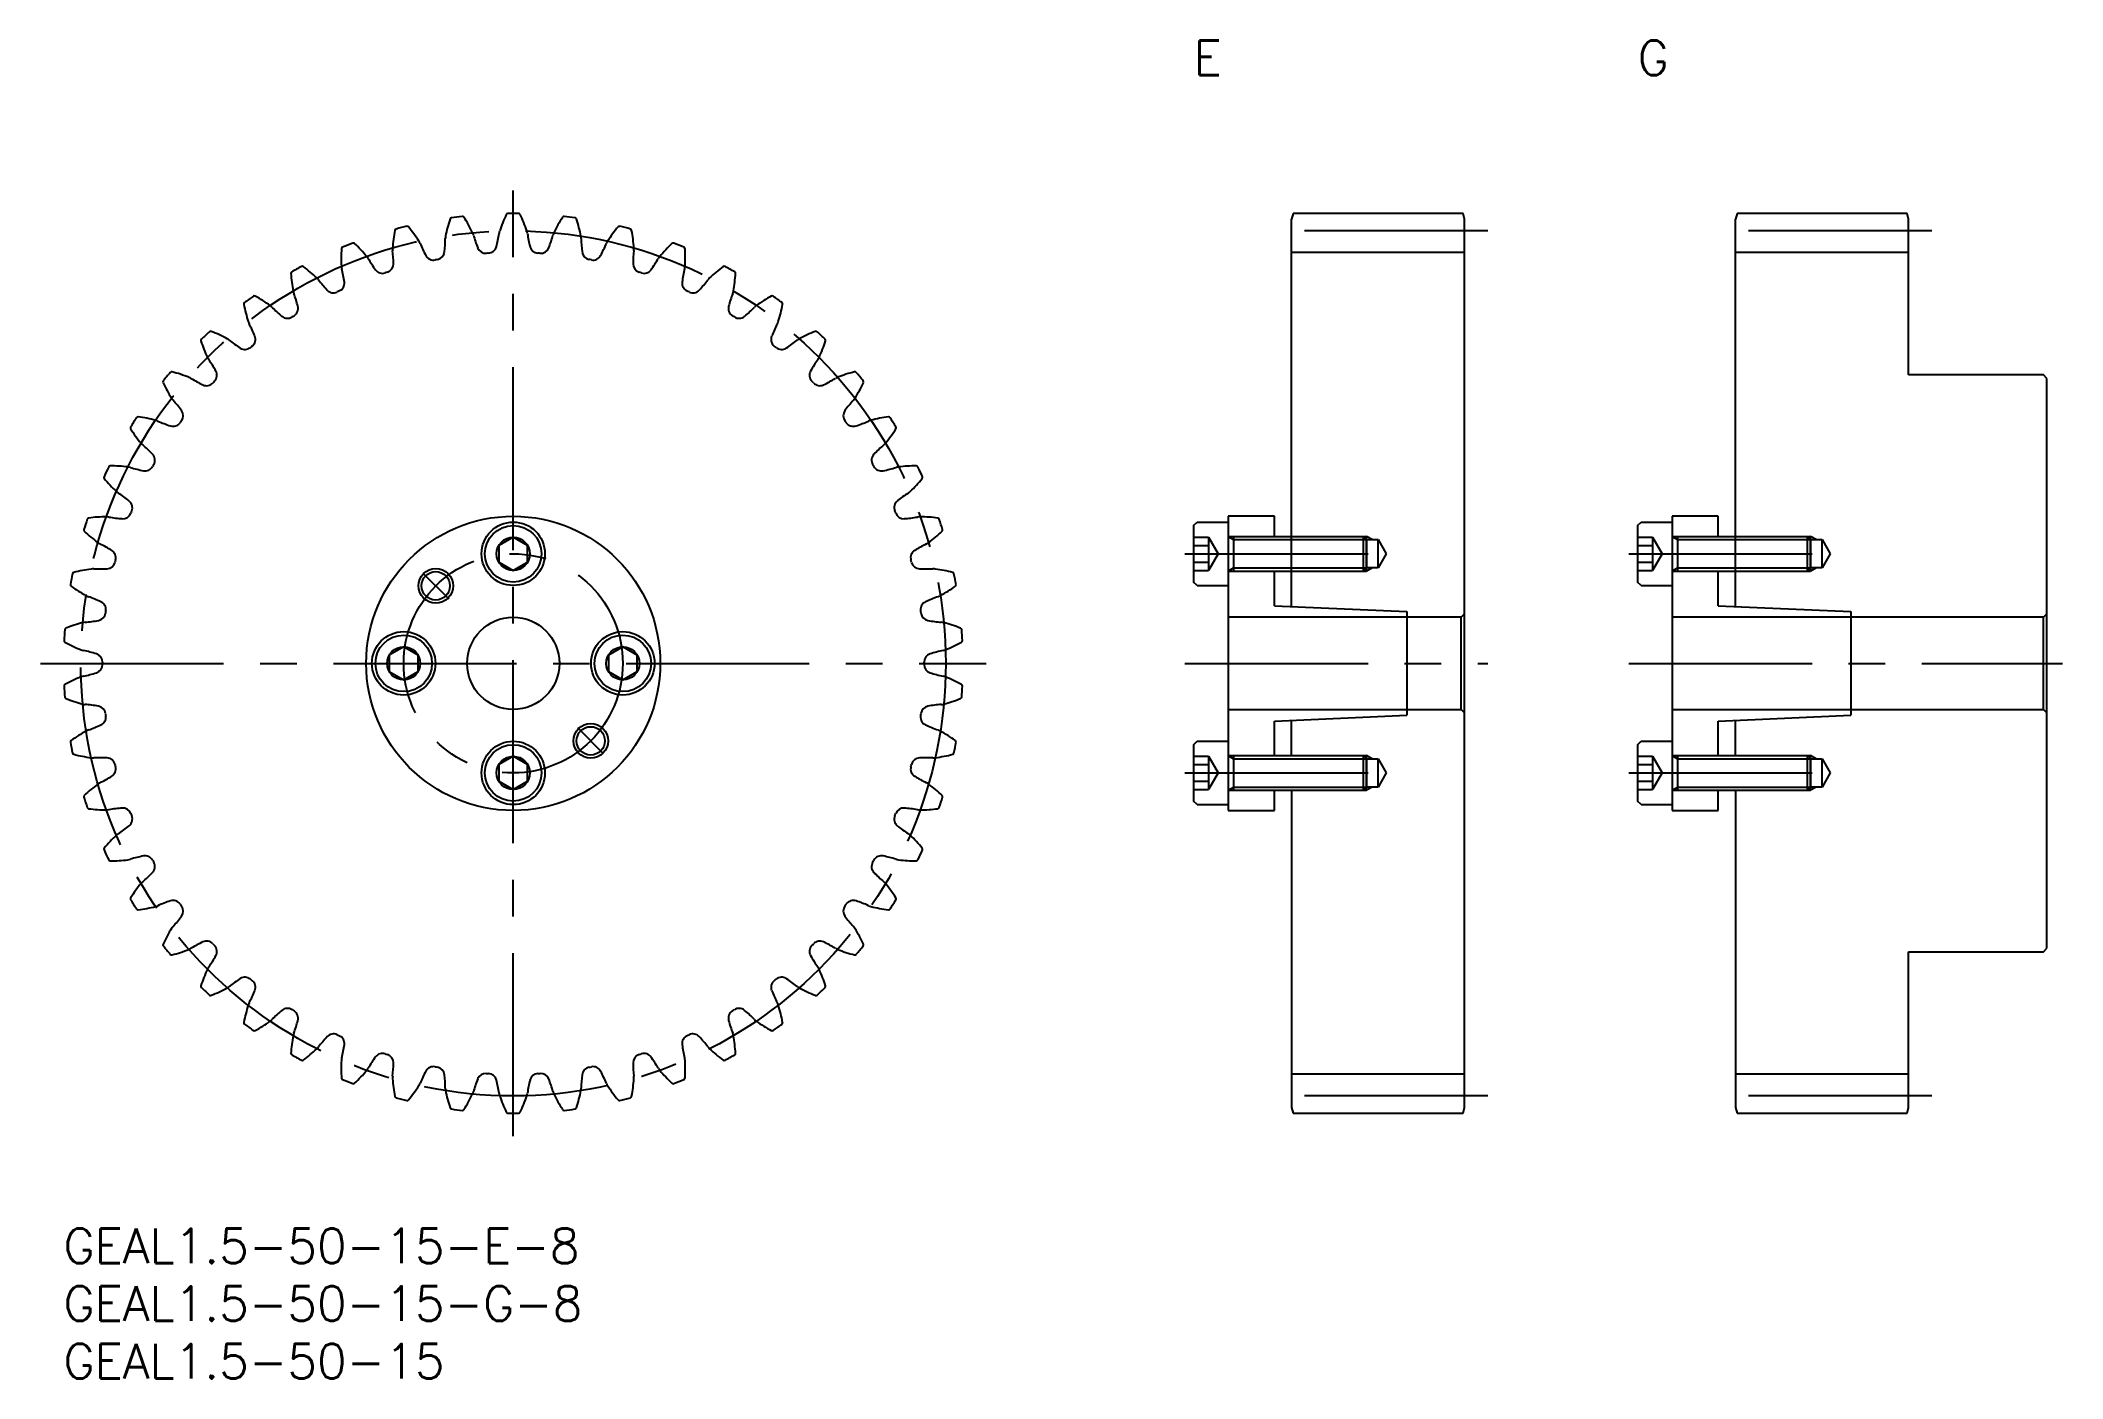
# Model space of a CAD drawing. Extents: x -2 to 173, y -13 to 103.
import ezdxf

# ---------------------------------------------------------------- set-up
doc = ezdxf.new("R2010")
doc.units = 0
doc.header["$LTSCALE"] = 0.5
doc.linetypes.add('CENTER', pattern=[50.8, 31.75, -6.35, 6.35, -6.35])
for name, color, linetype in [('MSM_CENTER', 1, 'CENTER'), ('MSM_CONTINUOUS', 7, 'CONTINUOUS'), ('MSM_NARROW', 5, 'CONTINUOUS'), ('MSM_PART_NUMBER', 7, 'CONTINUOUS')]:
    doc.layers.add(name, color=color, linetype=linetype)
doc.styles.get("Standard").update_dxf_attribs({"font": 'txt.shx', "height": 2, "bigfont": 'bigfont.shx'})

# ---------------------------------------------------------------- blocks, each defined once
blk = doc.blocks.new('*U3')
at = {"layer": 'MSM_PART_NUMBER'}
blk.add_text('GEAL1.5-50-15-G-8', height=3, dxfattribs=at).set_placement((0, -8))
blk = doc.blocks.new('*U4')
at = {"layer": 'MSM_PART_NUMBER'}
blk.add_text('GEAL1.5-50-15-E-8', height=3, dxfattribs=at).set_placement((0, -3))
blk = doc.blocks.new('*U5')
at = {"layer": 'MSM_PART_NUMBER'}
blk.add_text('GEAL1.5-50-15', height=3, dxfattribs=at).set_placement((0, -13))
blk = doc.blocks.new('*U6')
at = {"layer": 'MSM_PART_NUMBER'}
blk.add_text('E', height=3, dxfattribs=at).set_placement((98, 100))
blk = doc.blocks.new('*U7')
at = {"layer": 'MSM_PART_NUMBER'}
blk.add_text('G', height=3, dxfattribs=at).set_placement((136.5, 100))

msp = doc.modelspace()

# ---------------------------------------------------------------- linework, layer by layer
at = {"layer": 'MSM_CENTER'}
for p, q in [((39, 8), (39, 90)), ((123.5, 86.5), (104.5, 86.5)), ((162, 86.5), (143, 86.5)), ((97.25, 58.5), (115.12, 58.5)), ((135.75, 58.5), (153.62, 58.5)), ((31.17, 56.83), (33.4, 54.6)), ((-2, 49), (80, 49)), ((97.25, 49), (123.5, 49)), ((135.75, 49), (173.35, 49)), ((46.83, 41.17), (44.6, 43.4)), ((97.25, 39.5), (115.12, 39.5)), ((135.75, 39.5), (153.62, 39.5)), ((123.5, 11.5), (104.5, 11.5)), ((162, 11.5), (143, 11.5))]:
    msp.add_line(p, q, dxfattribs=at)
for radius in [37.5, 9.5]:
    msp.add_circle((39, 49), radius, dxfattribs=at)
at = {"layer": 'MSM_CONTINUOUS'}
for p, q in [((106.63, 88), (106.5, 87.5)), ((121.37, 88), (106.63, 88)), ((121.5, 87.5), (121.37, 88)), ((145.13, 88), (145, 87.5)), ((159.87, 88), (145.13, 88)), ((160, 87.5), (159.87, 88)), ((106.5, 53.93), (106.5, 87.5)), ((121.5, 10.5), (121.5, 87.5)), ((145, 53.93), (145, 87.5)), ((160, 74), (160, 87.5)), ((121.5, 84.63), (106.5, 84.63)), ((160, 84.63), (145, 84.63)), ((171.7, 74), (160, 74)), ((172, 73.7), (171.7, 74)), ((172, 24.3), (172, 73.7)), ((101, 61.75), (101, 36.25)), ((105, 61.75), (101, 61.75)), ((105, 60), (105, 61.75)), ((139.5, 61.75), (139.5, 36.25)), ((143.5, 61.75), (139.5, 61.75)), ((143.5, 60), (143.5, 61.75)), ((39, 59.94), (37.75, 59.22)), ((40.25, 59.22), (39, 59.94)), ((98, 60.95), (98.3, 61.25)), ((98, 60.95), (98, 56.05)), ((98, 59.94), (99.3, 59.94)), ((98.3, 61.25), (101, 61.25)), ((99.3, 59.94), (99.3, 57.06)), ((99.3, 59.94), (100.13, 58.5)), ((101, 60), (112.73, 60)), ((101.47, 60), (101.47, 57)), ((112.73, 57), (112.73, 60)), ((112.73, 60), (113, 59.73)), ((113, 59.73), (114, 59.73)), ((113, 59.73), (113, 57.27)), ((114, 57.27), (114, 59.73)), ((114, 59.73), (114.71, 58.5)), ((136.5, 60.95), (136.8, 61.25)), ((136.5, 60.95), (136.5, 56.05)), ((136.5, 59.94), (137.8, 59.94)), ((136.8, 61.25), (139.5, 61.25)), ((137.8, 59.94), (137.8, 57.06)), ((137.8, 59.94), (138.63, 58.5)), ((139.5, 60), (151.23, 60)), ((139.97, 60), (139.97, 57)), ((151.23, 57), (151.23, 60)), ((151.23, 60), (151.5, 59.73)), ((151.5, 59.73), (152.5, 59.73)), ((151.5, 59.73), (151.5, 57.27)), ((152.5, 57.27), (152.5, 59.73)), ((152.5, 59.73), (153.21, 58.5)), ((37.75, 59.22), (37.75, 57.78)), ((40.25, 57.78), (40.25, 59.22)), ((98, 59.22), (99.3, 59.22)), ((100.13, 58.5), (99.3, 57.06)), ((114.71, 58.5), (114, 57.27)), ((136.5, 59.22), (137.8, 59.22)), ((138.63, 58.5), (137.8, 57.06)), ((153.21, 58.5), (152.5, 57.27)), ((37.75, 57.78), (39, 57.06)), ((39, 57.06), (40.25, 57.78)), ((98, 57.78), (99.3, 57.78)), ((98, 57.06), (99.3, 57.06)), ((101, 57), (112.73, 57)), ((105, 54), (105, 57)), ((113, 57.27), (112.73, 57)), ((114, 57.27), (113, 57.27)), ((136.5, 57.78), (137.8, 57.78)), ((136.5, 57.06), (137.8, 57.06)), ((139.5, 57), (151.23, 57)), ((143.5, 54), (143.5, 57)), ((151.5, 57.27), (151.23, 57)), ((152.5, 57.27), (151.5, 57.27)), ((98.3, 55.75), (98, 56.05)), ((98.3, 55.75), (101, 55.75)), ((136.8, 55.75), (136.5, 56.05)), ((136.8, 55.75), (139.5, 55.75)), ((121.2, 53), (101, 53)), ((105, 54), (116.5, 53.5)), ((116.5, 53.5), (116.5, 44.5)), ((121.5, 53.3), (121.2, 53)), ((121.2, 45), (121.2, 53)), ((171.7, 53), (139.5, 53)), ((143.5, 54), (155, 53.5)), ((155, 53.5), (155, 44.5)), ((172, 53.3), (171.7, 53)), ((171.7, 45), (171.7, 53)), ((29.5, 50.44), (28.25, 49.72)), ((28.25, 49.72), (28.25, 48.28)), ((30.75, 49.72), (29.5, 50.44)), ((30.75, 48.28), (30.75, 49.72)), ((48.5, 50.44), (47.25, 49.72)), ((47.25, 49.72), (47.25, 48.28)), ((49.75, 49.72), (48.5, 50.44)), ((49.75, 48.28), (49.75, 49.72)), ((28.25, 48.28), (29.5, 47.56)), ((29.5, 47.56), (30.75, 48.28)), ((47.25, 48.28), (48.5, 47.56)), ((48.5, 47.56), (49.75, 48.28)), ((101, 45), (121.2, 45)), ((105, 44), (116.5, 44.5)), ((105, 41), (105, 44)), ((106.5, 41), (106.5, 44.07)), ((121.2, 45), (121.5, 44.7)), ((139.5, 45), (171.7, 45)), ((143.5, 44), (155, 44.5)), ((143.5, 41), (143.5, 44)), ((145, 41), (145, 44.07)), ((171.7, 45), (172, 44.7)), ((98, 41.95), (98.3, 42.25)), ((98.3, 42.25), (101, 42.25)), ((136.5, 41.95), (136.8, 42.25)), ((136.8, 42.25), (139.5, 42.25)), ((39, 40.94), (37.75, 40.22)), ((40.25, 40.22), (39, 40.94)), ((98, 41.95), (98, 37.05)), ((98, 40.94), (99.3, 40.94)), ((99.3, 40.94), (99.3, 38.06)), ((99.3, 40.94), (100.13, 39.5)), ((101, 41), (112.73, 41)), ((101.47, 41), (101.47, 38)), ((112.73, 38), (112.73, 41)), ((112.73, 41), (113, 40.73)), ((113, 40.73), (114, 40.73)), ((113, 40.73), (113, 38.27)), ((114, 38.27), (114, 40.73)), ((114, 40.73), (114.71, 39.5)), ((136.5, 41.95), (136.5, 37.05)), ((136.5, 40.94), (137.8, 40.94)), ((137.8, 40.94), (137.8, 38.06)), ((137.8, 40.94), (138.63, 39.5)), ((139.5, 41), (151.23, 41)), ((139.97, 41), (139.97, 38)), ((151.23, 38), (151.23, 41)), ((151.23, 41), (151.5, 40.73)), ((151.5, 40.73), (152.5, 40.73)), ((151.5, 40.73), (151.5, 38.27)), ((152.5, 38.27), (152.5, 40.73)), ((152.5, 40.73), (153.21, 39.5)), ((37.75, 40.22), (37.75, 38.78)), ((37.75, 38.78), (39, 38.06)), ((39, 38.06), (40.25, 38.78)), ((40.25, 38.78), (40.25, 40.22)), ((98, 40.22), (99.3, 40.22)), ((98, 38.78), (99.3, 38.78)), ((100.13, 39.5), (99.3, 38.06)), ((114.71, 39.5), (114, 38.27)), ((136.5, 40.22), (137.8, 40.22)), ((136.5, 38.78), (137.8, 38.78)), ((138.63, 39.5), (137.8, 38.06)), ((153.21, 39.5), (152.5, 38.27)), ((98, 38.06), (99.3, 38.06)), ((98.3, 36.75), (98, 37.05)), ((101, 38), (112.73, 38)), ((105, 36.25), (105, 38)), ((106.5, 38), (106.5, 10.5)), ((113, 38.27), (112.73, 38)), ((114, 38.27), (113, 38.27)), ((136.5, 38.06), (137.8, 38.06)), ((136.8, 36.75), (136.5, 37.05)), ((139.5, 38), (151.23, 38)), ((143.5, 36.25), (143.5, 38)), ((145, 38), (145, 10.5)), ((151.5, 38.27), (151.23, 38)), ((152.5, 38.27), (151.5, 38.27)), ((98.3, 36.75), (101, 36.75)), ((101, 36.25), (105, 36.25)), ((136.8, 36.75), (139.5, 36.75)), ((139.5, 36.25), (143.5, 36.25)), ((160, 10.5), (160, 24)), ((160, 24), (171.7, 24)), ((171.7, 24), (172, 24.3)), ((121.5, 13.38), (106.5, 13.38)), ((160, 13.38), (145, 13.38)), ((106.5, 10.5), (106.63, 10)), ((106.63, 10), (121.37, 10)), ((121.37, 10), (121.5, 10.5)), ((145, 10.5), (145.13, 10)), ((145.13, 10), (159.87, 10)), ((159.87, 10), (160, 10.5))]:
    msp.add_line(p, q, dxfattribs=at)
for centre, radius in [((39, 49), 12.75), ((39, 58.5), 2.75), ((39, 58.5), 2.45), ((39, 58.5), 1.44), ((32.28, 55.72), 1.23), ((39, 49), 4), ((29.5, 49), 2.75), ((29.5, 49), 2.45), ((48.5, 49), 2.75), ((48.5, 49), 2.45), ((29.5, 49), 1.44), ((48.5, 49), 1.44), ((39, 39.5), 2.75), ((45.72, 42.28), 1.23), ((39, 39.5), 2.45), ((39, 39.5), 1.44)]:
    msp.add_circle(centre, radius, dxfattribs=at)
for centre, radius, start, end in [((39, 49), 39, 96.5032, 97.8968), ((34.6, 87.6), 0.15, 32.4587, 96.5032), ((24.18, 80.97), 12.5, 25.4, 32.4587), ((49.7, 82.58), 12.5, 154.7413, 161.8), ((38.53, 87.85), 0.15, 90.6968, 154.7413), ((39, 49), 39, 89.3032, 90.6968), ((39.47, 87.85), 0.15, 25.2587, 89.3032), ((28.3, 82.58), 12.5, 18.2, 25.2587), ((53.82, 80.97), 12.5, 147.5413, 154.6), ((43.4, 87.6), 0.15, 83.4968, 147.5413), ((39, 49), 39, 82.1032, 83.4968), ((41.01, 84.18), 12.5, 169.1413, 176.2), ((28.88, 86.51), 0.15, 105.0969, 169.1413), ((39, 49), 39, 103.7032, 105.0968), ((29.8, 86.74), 0.15, 39.6587, 103.7032), ((20.29, 78.86), 12.5, 32.6, 39.6587), ((34.35, 85.8), 1.24, 169, 179.1274), ((45.4, 83.65), 12.5, 161.9413, 169), ((33.66, 87.48), 0.15, 97.8969, 161.9413), ((34.35, 85.8), 1.24, 15.2726, 25.4), ((46.27, 89.06), 11.11, 195.2725, 201.2704), ((26.77, 87.83), 11.11, 345.9296, 351.9275), ((39, 86.09), 1.24, 161.8, 171.9274), ((39, 86.09), 1.24, 8.0726, 18.2), ((51.23, 87.83), 11.11, 188.0725, 194.0704), ((31.73, 89.06), 11.11, 338.7296, 344.7275), ((43.65, 85.8), 1.24, 154.6, 164.7274), ((44.34, 87.48), 0.15, 18.0587, 82.1032), ((32.6, 83.65), 12.5, 11, 18.0587), ((43.65, 85.8), 1.24, 0.8726, 11), ((57.71, 78.86), 12.5, 140.3413, 147.4), ((48.2, 86.74), 0.15, 76.2968, 140.3413), ((39, 49), 39, 74.9032, 76.2968), ((49.12, 86.51), 0.15, 10.8587, 74.9032), ((36.99, 84.18), 12.5, 3.8, 10.8587), ((36.58, 84.16), 12.5, 176.3413, 183.4), ((24.26, 84.95), 0.15, 112.2969, 176.3413), ((39, 49), 39, 110.9032, 112.2968), ((25.14, 85.29), 0.15, 46.8587, 110.9032), ((16.69, 76.28), 12.5, 39.8, 46.8587), ((25.34, 83.49), 1.24, 29.6726, 39.8), ((29.78, 84.93), 1.24, 176.2, 186.3274), ((17.5, 83.57), 11.11, 0.3296, 6.3275), ((29.78, 84.93), 1.24, 22.4726, 32.6), ((41.19, 89.65), 11.11, 202.4725, 208.4704), ((32.08, 84.71), 0.75, 208.4704, 280.9666), ((32.29, 84.75), 0.75, 280.6334, 353.1296), ((22, 85.99), 11.11, 353.1296, 359.1275), ((36.61, 85.3), 0.75, 201.2704, 273.7666), ((39, 49), 35.62, 93.4334, 93.7666), ((36.82, 85.31), 0.75, 273.4334, 345.9296), ((41.18, 85.31), 0.75, 194.0704, 266.5666), ((39, 49), 35.62, 86.2334, 86.5666), ((41.39, 85.3), 0.75, 266.2334, 338.7296), ((56, 85.99), 11.11, 180.8725, 186.8704), ((45.71, 84.75), 0.75, 186.8704, 259.3666), ((45.92, 84.71), 0.75, 259.0334, 331.5296), ((36.81, 89.65), 11.11, 331.5296, 337.5275), ((48.22, 84.93), 1.24, 147.4, 157.5274), ((60.5, 83.57), 11.11, 173.6725, 179.6704), ((48.22, 84.93), 1.24, 353.6726, 3.8), ((52.66, 83.49), 1.24, 140.2, 150.3274), ((61.31, 76.28), 12.5, 133.1413, 140.2), ((52.86, 85.29), 0.15, 69.0968, 133.1413), ((39, 49), 39, 67.7032, 69.0968), ((53.74, 84.95), 0.15, 3.6587, 67.7029), ((41.42, 84.16), 12.5, 356.6, 3.6587), ((19.87, 82.81), 0.15, 119.4968, 183.5412), ((32.2, 83.58), 12.5, 183.5413, 190.6), ((39, 49), 39, 118.1032, 119.4968), ((20.7, 83.27), 0.15, 54.0587, 118.1032), ((13.45, 73.27), 12.5, 47, 54.0587), ((25.34, 83.49), 1.24, 183.4, 193.5274), ((13.34, 80.6), 11.11, 7.5296, 13.5275), ((36.08, 89.6), 11.11, 209.6725, 215.6704), ((27.66, 83.56), 0.75, 215.6704, 288.1666), ((39, 49), 35.63, 107.8334, 108.1666), ((27.86, 83.63), 0.75, 287.8334, 0.3296), ((39, 49), 35.62, 100.6334, 100.9666), ((39, 49), 35.63, 79.0334, 79.3666), ((50.14, 83.63), 0.75, 179.6704, 252.1666), ((39, 49), 35.63, 71.8334, 72.1666), ((50.34, 83.56), 0.75, 251.8334, 324.3296), ((41.92, 89.6), 11.11, 324.3296, 330.3275), ((64.66, 80.6), 11.11, 166.4725, 172.4704), ((52.66, 83.49), 1.24, 346.4726, 356.6), ((64.55, 73.27), 12.5, 125.9413, 133), ((57.3, 83.27), 0.15, 61.8968, 125.9413), ((39, 49), 39, 60.5032, 61.8968), ((45.8, 83.58), 12.5, 349.4, 356.4587), ((58.13, 82.81), 0.15, 356.4587, 60.5029), ((39, 49), 39, 125.3032, 126.6968), ((16.55, 80.71), 0.15, 61.2587, 125.3032), ((10.61, 69.88), 12.5, 54.2, 61.2587), ((21.13, 81.51), 1.24, 190.6, 200.7274), ((9.58, 77.13), 11.11, 14.7296, 20.7275), ((21.13, 81.51), 1.24, 36.8726, 47), ((31.01, 88.92), 11.11, 216.8725, 222.8704), ((23.42, 81.87), 0.75, 222.8704, 295.3666), ((39, 49), 35.63, 115.0334, 115.3666), ((23.61, 81.96), 0.75, 295.0334, 7.5296), ((54.39, 81.96), 0.75, 172.4704, 244.9666), ((39, 49), 35.63, 64.6334, 64.9666), ((54.58, 81.87), 0.75, 244.6334, 317.1296), ((46.99, 88.92), 11.11, 317.1296, 323.1275), ((56.87, 81.51), 1.24, 133, 143.1274), ((68.42, 77.13), 11.11, 159.2725, 165.2704), ((56.87, 81.51), 1.24, 339.2726, 349.4), ((67.39, 69.88), 12.5, 118.7413, 125.8), ((61.45, 80.71), 0.15, 54.6968, 118.7412), ((39, 49), 39, 53.3032, 54.6968), ((15.78, 80.15), 0.15, 126.6968, 190.7412), ((27.92, 82.45), 12.5, 190.7413, 197.8), ((17.2, 79.01), 1.24, 44.0726, 54.2), ((26.07, 87.6), 11.11, 224.0725, 230.0704), ((19.42, 79.66), 0.75, 230.0704, 302.5666), ((39, 49), 35.63, 122.2334, 122.5666), ((19.6, 79.77), 0.75, 302.2334, 14.7296), ((58.4, 79.77), 0.75, 165.2704, 237.7666), ((39, 49), 35.63, 57.4334, 57.7666), ((58.58, 79.66), 0.75, 237.4334, 309.9296), ((51.93, 87.6), 11.11, 309.9296, 315.9275), ((60.8, 79.01), 1.24, 125.8, 135.9274), ((50.08, 82.45), 12.5, 342.2, 349.2587), ((62.22, 80.15), 0.15, 349.2587, 53.3029), ((39, 49), 39, 132.5032, 133.8968), ((12.75, 77.64), 0.15, 68.4587, 132.5032), ((8.22, 66.15), 12.5, 61.4, 68.4587), ((17.2, 79.01), 1.24, 197.8, 207.9274), ((6.28, 73.23), 11.11, 21.9296, 27.9275), ((15.9, 77.09), 0.75, 309.4334, 21.9296), ((62.1, 77.09), 0.75, 158.0704, 230.5666), ((71.72, 73.23), 11.11, 152.0725, 158.0704), ((60.8, 79.01), 1.24, 332.0726, 342.2), ((69.78, 66.15), 12.5, 111.5413, 118.6), ((65.25, 77.64), 0.15, 47.4968, 111.5413), ((39, 49), 39, 46.1032, 47.4968), ((12.06, 76.99), 0.15, 133.8968, 197.9413), ((23.81, 80.8), 12.5, 197.9413, 205), ((13.61, 76.04), 1.24, 205, 215.1274), ((13.61, 76.04), 1.24, 51.2726, 61.4), ((21.33, 85.68), 11.11, 231.2725, 237.2704), ((15.73, 76.96), 0.75, 237.2704, 309.7666), ((39, 49), 35.63, 129.4334, 129.7666), ((39, 49), 35.62, 50.2334, 50.5666), ((62.27, 76.96), 0.75, 230.2334, 302.7296), ((56.67, 85.68), 11.11, 302.7296, 308.7275), ((64.39, 76.04), 1.24, 118.6, 128.7274), ((64.39, 76.04), 1.24, 324.8726, 335), ((54.19, 80.8), 12.5, 335, 342.0587), ((65.94, 76.99), 0.15, 342.0587, 46.1029), ((39, 49), 39, 139.7032, 141.0968), ((9.37, 74.13), 0.15, 75.6587, 139.7032), ((6.31, 62.16), 12.5, 68.6, 75.6587), ((10.42, 72.64), 1.24, 58.4726, 68.6), ((16.88, 83.17), 11.11, 238.4725, 244.4704), ((3.51, 68.93), 11.11, 29.1296, 35.1275), ((12.56, 73.98), 0.75, 316.6334, 29.1296), ((65.44, 73.98), 0.75, 150.8704, 223.3666), ((74.49, 68.93), 11.11, 144.8725, 150.8704), ((61.12, 83.17), 11.11, 295.5296, 301.5275), ((67.58, 72.64), 1.24, 111.4, 121.5274), ((71.69, 62.16), 12.5, 104.3413, 111.4), ((68.63, 74.13), 0.15, 40.2968, 104.3413), ((39, 49), 39, 38.9032, 40.2968), ((8.77, 73.4), 0.15, 141.0968, 205.1413), ((19.95, 78.64), 12.5, 205.1413, 212.2), ((10.42, 72.64), 1.24, 212.2, 222.3274), ((12.41, 73.82), 0.75, 244.4704, 316.9666), ((39, 49), 35.63, 136.6334, 136.9666), ((39, 49), 35.63, 43.0334, 43.3666), ((65.59, 73.82), 0.75, 223.0334, 295.5296), ((67.58, 72.64), 1.24, 317.6726, 327.8), ((58.05, 78.64), 12.5, 327.8, 334.8587), ((69.23, 73.4), 0.15, 334.8587, 38.9029), ((39, 49), 39, 146.9032, 148.2968), ((6.45, 70.21), 0.15, 82.8587, 146.9032), ((4.92, 57.96), 12.5, 75.8, 82.8587), ((1.29, 64.33), 11.11, 36.3296, 42.3275), ((9.63, 70.47), 0.75, 323.8334, 36.3296), ((68.37, 70.47), 0.75, 143.6704, 216.1666), ((76.71, 64.33), 11.11, 137.6725, 143.6704), ((73.08, 57.96), 12.5, 97.1413, 104.2), ((71.55, 70.21), 0.15, 33.0968, 97.1413), ((39, 49), 39, 31.7032, 33.0968), ((5.95, 69.42), 0.15, 148.2968, 212.3413), ((16.38, 76.02), 12.5, 212.3413, 219.4), ((7.68, 68.88), 1.24, 65.6726, 75.8), ((12.77, 80.13), 11.11, 245.6725, 251.6704), ((9.51, 70.3), 0.75, 251.6704, 324.1666), ((39, 49), 35.63, 143.8334, 144.1666), ((39, 49), 35.63, 35.8334, 36.1666), ((68.49, 70.3), 0.75, 215.8334, 288.3296), ((65.23, 80.13), 11.11, 288.3296, 294.3275), ((70.32, 68.88), 1.24, 104.2, 114.3274), ((61.62, 76.02), 12.5, 320.6, 327.6587), ((72.05, 69.42), 0.15, 327.6587, 31.7032), ((7.68, 68.88), 1.24, 219.4, 229.5274), ((-0.34, 59.48), 11.11, 43.5296, 49.5275), ((7.18, 66.62), 0.75, 331.0334, 43.5296), ((70.82, 66.62), 0.75, 136.4704, 208.9666), ((78.34, 59.48), 11.11, 130.4725, 136.4704), ((70.32, 68.88), 1.24, 310.4726, 320.6), ((3.65, 65.11), 0.15, 155.4968, 219.5412), ((39, 49), 39, 154.1032, 155.4968), ((13.17, 72.98), 12.5, 219.5413, 226.6), ((4.05, 65.97), 0.15, 90.0587, 154.1032), ((4.06, 53.62), 12.5, 83, 90.0587), ((5.44, 64.79), 1.24, 72.8726, 83), ((9.07, 76.6), 11.11, 252.8725, 258.8704), ((7.07, 66.43), 0.75, 258.8704, 331.3666), ((39, 49), 35.62, 151.0334, 151.3666), ((39, 49), 35.62, 28.6334, 28.9666), ((70.93, 66.43), 0.75, 208.6334, 281.1296), ((68.93, 76.6), 11.11, 281.1296, 287.1275), ((72.56, 64.79), 1.24, 97, 107.1274), ((73.94, 53.62), 12.5, 89.9413, 97), ((64.83, 72.98), 12.5, 313.4, 320.4587), ((73.95, 65.97), 0.15, 25.8968, 89.9413), ((39, 49), 39, 24.5032, 25.8968), ((74.35, 65.11), 0.15, 320.4587, 24.5032), ((5.44, 64.79), 1.24, 226.6, 236.7274), ((-1.34, 54.47), 11.11, 50.7296, 56.7275), ((79.34, 54.47), 11.11, 123.2725, 129.2704), ((72.56, 64.79), 1.24, 303.2726, 313.4), ((39, 49), 39, 161.3032, 162.6968), ((2.2, 61.45), 0.15, 97.2587, 161.3032), ((3.76, 49.2), 12.5, 90.2, 97.2587), ((3.72, 60.46), 1.24, 80.0726, 90.2), ((5.85, 72.63), 11.11, 260.0725, 266.0704), ((5.14, 62.29), 0.75, 266.0704, 338.5666), ((5.22, 62.49), 0.75, 338.2334, 50.7296), ((39, 49), 35.63, 158.2334, 158.5666), ((72.78, 62.49), 0.75, 129.2704, 201.7666), ((39, 49), 35.63, 21.4334, 21.7666), ((72.86, 62.29), 0.75, 201.4334, 273.9296), ((72.15, 72.63), 11.11, 273.9296, 279.9275), ((74.28, 60.46), 1.24, 89.8, 99.9274), ((74.24, 49.2), 12.5, 82.7413, 89.8), ((75.8, 61.45), 0.15, 18.6968, 82.7413), ((39, 49), 39, 17.3032, 18.6968), ((1.91, 60.56), 0.15, 162.6968, 226.7412), ((10.37, 69.55), 12.5, 226.7413, 233.8), ((67.63, 69.55), 12.5, 306.2, 313.2587), ((76.09, 60.56), 0.15, 313.2587, 17.3032), ((3.72, 60.46), 1.24, 233.8, 243.9274), ((-1.71, 49.37), 11.11, 57.9296, 63.9275), ((3.79, 58.15), 0.75, 345.4334, 57.9296), ((39, 49), 35.63, 165.4334, 165.7666), ((74.21, 58.15), 0.75, 122.0704, 194.5666), ((39, 49), 35.63, 14.2334, 14.5666), ((79.71, 49.37), 11.11, 116.0725, 122.0704), ((74.28, 60.46), 1.24, 296.0726, 306.2), ((39, 49), 39, 168.5032, 169.8968), ((0.93, 56.74), 0.15, 104.4587, 168.5032), ((4.01, 44.78), 12.5, 97.4, 104.4587), ((2.56, 55.95), 1.24, 87.2726, 97.4), ((3.15, 68.29), 11.11, 267.2725, 273.2704), ((3.74, 57.94), 0.75, 273.2704, 345.7666), ((74.26, 57.94), 0.75, 194.2334, 266.7296), ((74.85, 68.29), 11.11, 266.7296, 272.7275), ((75.44, 55.95), 1.24, 82.6, 92.7274), ((73.99, 44.78), 12.5, 75.5413, 82.6), ((77.07, 56.74), 0.15, 11.4968, 75.5413), ((39, 49), 39, 10.1032, 11.4968), ((0.75, 55.82), 0.15, 169.8968, 233.9413), ((8.02, 65.8), 12.5, 233.9413, 241), ((2.56, 55.95), 1.24, 241, 251.1274), ((-1.43, 44.26), 11.11, 65.1296, 71.1275), ((79.43, 44.26), 11.11, 108.8725, 114.8704), ((75.44, 55.95), 1.24, 288.8726, 299), ((69.98, 65.8), 12.5, 299, 306.0587), ((77.25, 55.82), 0.15, 306.0587, 10.1032), ((1.02, 63.64), 11.11, 274.4725, 280.4704), ((2.9, 53.45), 0.75, 280.4704, 352.9666), ((2.93, 53.66), 0.75, 352.6334, 65.1296), ((39, 49), 35.63, 172.6334, 172.9666), ((75.07, 53.66), 0.75, 114.8704, 187.3666), ((39, 49), 35.63, 7.0334, 7.3666), ((75.1, 53.45), 0.75, 187.0334, 259.5296), ((76.98, 63.64), 11.11, 259.5296, 265.5275), ((39, 49), 39, 175.7032, 177.0968), ((0.2, 50.97), 0.15, 177.0968, 241.1413), ((0.26, 51.91), 0.15, 111.6587, 175.7032), ((4.82, 40.43), 12.5, 104.6, 111.6587), ((1.98, 51.33), 1.24, 94.4726, 104.6), ((76.02, 51.33), 1.24, 75.4, 85.5274), ((73.18, 40.43), 12.5, 68.3413, 75.4), ((77.74, 51.91), 0.15, 4.2968, 68.3413), ((77.8, 50.97), 0.15, 298.8587, 2.9032), ((39, 49), 39, 2.9032, 4.2968), ((6.16, 61.78), 12.5, 241.1413, 248.2), ((1.98, 51.33), 1.24, 248.2, 258.3274), ((-0.52, 39.23), 11.11, 72.3296, 78.3275), ((2.63, 49.11), 0.75, 359.8334, 72.3296), ((39, 49), 35.62, 179.8334, 180.1666), ((75.37, 49.11), 0.75, 107.6704, 180.1666), ((39, 49), 35.62, 359.8334, 0.1666), ((78.52, 39.23), 11.11, 101.6725, 107.6704), ((76.02, 51.33), 1.24, 281.6726, 291.8), ((71.84, 61.78), 12.5, 291.8, 298.8587), ((6.16, 36.22), 12.5, 111.8, 118.8587), ((1.98, 46.67), 1.24, 101.6726, 111.8), ((-0.52, 58.77), 11.11, 281.6725, 287.6704), ((2.63, 48.89), 0.75, 287.6704, 0.1666), ((75.37, 48.89), 0.75, 179.8334, 252.3296), ((78.52, 58.77), 11.11, 252.3296, 258.3275), ((76.02, 46.67), 1.24, 68.2, 78.3274), ((71.84, 36.22), 12.5, 61.1413, 68.2), ((0.2, 47.03), 0.15, 118.8587, 182.9032), ((39, 49), 39, 182.9032, 184.2968), ((0.26, 46.09), 0.15, 184.2968, 248.3413), ((4.82, 57.57), 12.5, 248.3413, 255.4), ((73.18, 57.57), 12.5, 284.6, 291.6587), ((77.74, 46.09), 0.15, 291.6587, 355.7032), ((77.8, 47.03), 0.15, 357.0968, 61.1413), ((39, 49), 39, 355.7032, 357.0968), ((1.98, 46.67), 1.24, 255.4, 265.5274), ((1.02, 34.36), 11.11, 79.5296, 85.5275), ((2.9, 44.55), 0.75, 7.0334, 79.5296), ((2.93, 44.34), 0.75, 294.8704, 7.3666), ((39, 49), 35.63, 187.0334, 187.3666), ((75.07, 44.34), 0.75, 172.6334, 245.1296), ((39, 49), 35.63, 352.6334, 352.9666), ((75.1, 44.55), 0.75, 100.4704, 172.9666), ((76.98, 34.36), 11.11, 94.4725, 100.4704), ((76.02, 46.67), 1.24, 274.4726, 284.6), ((0.75, 42.18), 0.15, 126.0587, 190.1032), ((39, 49), 39, 190.1032, 191.4968), ((8.02, 32.2), 12.5, 119, 126.0587), ((2.56, 42.05), 1.24, 108.8726, 119), ((-1.43, 53.74), 11.11, 288.8725, 294.8704), ((79.43, 53.74), 11.11, 245.1296, 251.1275), ((75.44, 42.05), 1.24, 61, 71.1274), ((69.98, 32.2), 12.5, 53.9413, 61), ((39, 49), 39, 348.5032, 349.8968), ((77.25, 42.18), 0.15, 349.8968, 53.9413), ((0.93, 41.26), 0.15, 191.4968, 255.5413), ((4.01, 53.22), 12.5, 255.5413, 262.6), ((2.56, 42.05), 1.24, 262.6, 272.7274), ((3.15, 29.71), 11.11, 86.7296, 92.7275), ((3.74, 40.06), 0.75, 14.2334, 86.7296), ((74.26, 40.06), 0.75, 93.2704, 165.7666), ((74.85, 29.71), 11.11, 87.2725, 93.2704), ((75.44, 42.05), 1.24, 267.2726, 277.4), ((73.99, 53.22), 12.5, 277.4, 284.4587), ((77.07, 41.26), 0.15, 284.4587, 348.5032), ((3.72, 37.54), 1.24, 116.0726, 126.2), ((-1.71, 48.63), 11.11, 296.0725, 302.0704), ((3.79, 39.85), 0.75, 302.0704, 14.5666), ((39, 49), 35.63, 194.2334, 194.5666), ((74.21, 39.85), 0.75, 165.4334, 237.9296), ((39, 49), 35.63, 345.4334, 345.7666), ((79.71, 48.63), 11.11, 237.9296, 243.9275), ((74.28, 37.54), 1.24, 53.8, 63.9274), ((1.91, 37.44), 0.15, 133.2587, 197.3032), ((39, 49), 39, 197.3032, 198.6968), ((10.37, 28.45), 12.5, 126.2, 133.2587), ((67.63, 28.45), 12.5, 46.7413, 53.8), ((39, 49), 39, 341.3032, 342.6968), ((76.09, 37.44), 0.15, 342.6968, 46.7413), ((2.2, 36.55), 0.15, 198.6968, 262.7413), ((3.76, 48.8), 12.5, 262.7413, 269.8), ((3.72, 37.54), 1.24, 269.8, 279.9274), ((5.85, 25.37), 11.11, 93.9296, 99.9275), ((5.14, 35.71), 0.75, 21.4334, 93.9296), ((5.22, 35.51), 0.75, 309.2704, 21.7666), ((39, 49), 35.62, 201.4334, 201.7666), ((72.78, 35.51), 0.75, 158.2334, 230.7296), ((39, 49), 35.62, 338.2334, 338.5666), ((72.86, 35.71), 0.75, 86.0704, 158.5666), ((72.15, 25.37), 11.11, 80.0725, 86.0704), ((74.28, 37.54), 1.24, 260.0726, 270.2), ((74.24, 48.8), 12.5, 270.2, 277.2587), ((75.8, 36.55), 0.15, 277.2587, 341.3032), ((13.17, 25.02), 12.5, 133.4, 140.4587), ((5.44, 33.21), 1.24, 123.2726, 133.4), ((-1.34, 43.53), 11.11, 303.2725, 309.2704), ((79.34, 43.53), 11.11, 230.7296, 236.7275), ((72.56, 33.21), 1.24, 46.6, 56.7274), ((64.83, 25.02), 12.5, 39.5413, 46.6), ((3.65, 32.89), 0.15, 140.4587, 204.5032), ((39, 49), 39, 204.5032, 205.8968), ((4.05, 32.03), 0.15, 205.8968, 269.9413), ((4.06, 44.38), 12.5, 269.9413, 277), ((5.44, 33.21), 1.24, 277, 287.1274), ((9.07, 21.4), 11.11, 101.1296, 107.1275), ((7.07, 31.57), 0.75, 28.6334, 101.1296), ((7.18, 31.38), 0.75, 316.4704, 28.9666), ((39, 49), 35.62, 208.6334, 208.9666), ((70.82, 31.38), 0.75, 151.0334, 223.5296), ((39, 49), 35.62, 331.0334, 331.3666), ((70.93, 31.57), 0.75, 78.8704, 151.3666), ((68.93, 21.4), 11.11, 72.8725, 78.8704), ((72.56, 33.21), 1.24, 252.8726, 263), ((73.94, 44.38), 12.5, 263, 270.0587), ((73.95, 32.03), 0.15, 270.0587, 334.1032), ((39, 49), 39, 334.1032, 335.4968), ((74.35, 32.89), 0.15, 335.4968, 39.5413), ((16.38, 21.98), 12.5, 140.6, 147.6587), ((7.68, 29.12), 1.24, 130.4726, 140.6), ((-0.34, 38.52), 11.11, 310.4725, 316.4704), ((78.34, 38.52), 11.11, 223.5296, 229.5275), ((70.32, 29.12), 1.24, 39.4, 49.5274), ((61.62, 21.98), 12.5, 32.3413, 39.4), ((5.95, 28.58), 0.15, 147.6587, 211.7032), ((39, 49), 39, 211.7032, 213.0968), ((12.77, 17.87), 11.11, 108.3296, 114.3275), ((9.51, 27.7), 0.75, 35.8334, 108.3296), ((39, 49), 35.62, 215.8334, 216.1666), ((39, 49), 35.63, 323.8334, 324.1666), ((68.49, 27.7), 0.75, 71.6704, 144.1666), ((65.23, 17.87), 11.11, 65.6725, 71.6704), ((39, 49), 39, 326.9032, 328.2968), ((72.05, 28.58), 0.15, 328.2969, 32.3413), ((6.45, 27.79), 0.15, 213.0968, 277.1413), ((4.92, 40.04), 12.5, 277.1413, 284.2), ((7.68, 29.12), 1.24, 284.2, 294.3274), ((1.29, 33.67), 11.11, 317.6725, 323.6704), ((9.63, 27.53), 0.75, 323.6704, 36.1666), ((68.37, 27.53), 0.75, 143.8334, 216.3296), ((76.71, 33.67), 11.11, 216.3296, 222.3275), ((70.32, 29.12), 1.24, 245.6726, 255.8), ((73.08, 40.04), 12.5, 255.8, 262.8587), ((71.55, 27.79), 0.15, 262.8587, 326.9032), ((8.77, 24.6), 0.15, 154.8587, 218.9032), ((19.95, 19.36), 12.5, 147.8, 154.8587), ((10.42, 25.36), 1.24, 137.6726, 147.8), ((16.88, 14.83), 11.11, 115.5296, 121.5275), ((12.41, 24.18), 0.75, 43.0334, 115.5296), ((39, 49), 35.63, 223.0334, 223.3666), ((39, 49), 35.63, 316.6334, 316.9666), ((65.59, 24.18), 0.75, 64.4704, 136.9666), ((61.12, 14.83), 11.11, 58.4725, 64.4704), ((67.58, 25.36), 1.24, 32.2, 42.3274), ((58.05, 19.36), 12.5, 25.1413, 32.2), ((69.23, 24.6), 0.15, 321.0969, 25.1413), ((39, 49), 39, 218.9032, 220.2968), ((9.37, 23.87), 0.15, 220.2968, 284.3413), ((6.31, 35.84), 12.5, 284.3413, 291.4), ((10.42, 25.36), 1.24, 291.4, 301.5274), ((3.51, 29.07), 11.11, 324.8725, 330.8704), ((12.56, 24.02), 0.75, 330.8704, 43.3666), ((65.44, 24.02), 0.75, 136.6334, 209.1296), ((74.49, 29.07), 11.11, 209.1296, 215.1275), ((67.58, 25.36), 1.24, 238.4726, 248.6), ((71.69, 35.84), 12.5, 248.6, 255.6587), ((68.63, 23.87), 0.15, 255.6587, 319.7032), ((39, 49), 39, 319.7032, 321.0968), ((12.06, 21.01), 0.15, 162.0587, 226.1029), ((23.81, 17.2), 12.5, 155, 162.0587), ((13.61, 21.96), 1.24, 144.8726, 155), ((21.33, 12.32), 11.11, 122.7296, 128.7275), ((15.73, 21.04), 0.75, 50.2334, 122.7296), ((39, 49), 35.63, 230.2334, 230.5666), ((15.9, 20.91), 0.75, 338.0704, 50.5666), ((62.1, 20.91), 0.75, 129.4334, 201.9296), ((39, 49), 35.62, 309.4334, 309.7666), ((62.27, 21.04), 0.75, 57.2704, 129.7666), ((56.67, 12.32), 11.11, 51.2725, 57.2704), ((64.39, 21.96), 1.24, 25, 35.1274), ((54.19, 17.2), 12.5, 17.9413, 25), ((65.94, 21.01), 0.15, 313.8969, 17.9413), ((39, 49), 39, 226.1032, 227.4968), ((12.75, 20.36), 0.15, 227.4968, 291.5413), ((8.22, 31.85), 12.5, 291.5413, 298.6), ((13.61, 21.96), 1.24, 298.6, 308.7274), ((27.92, 15.55), 12.5, 162.2, 169.2587), ((17.2, 18.99), 1.24, 152.0726, 162.2), ((6.28, 24.77), 11.11, 332.0725, 338.0704), ((71.72, 24.77), 11.11, 201.9296, 207.9275), ((60.8, 18.99), 1.24, 17.8, 27.9274), ((50.08, 15.55), 12.5, 10.7413, 17.8), ((64.39, 21.96), 1.24, 231.2726, 241.4), ((69.78, 31.85), 12.5, 241.4, 248.4587), ((65.25, 20.36), 0.15, 248.4587, 312.5032), ((39, 49), 39, 312.5032, 313.8968), ((15.78, 17.85), 0.15, 169.2587, 233.3029), ((39, 49), 39, 233.3032, 234.6968), ((10.61, 28.12), 12.5, 298.7413, 305.8), ((17.2, 18.99), 1.24, 305.8, 315.9274), ((26.07, 10.4), 11.11, 129.9296, 135.9275), ((19.42, 18.34), 0.75, 57.4334, 129.9296), ((39, 49), 35.62, 237.4334, 237.7666), ((9.58, 20.87), 11.11, 339.2725, 345.2704), ((19.6, 18.23), 0.75, 345.2704, 57.7666), ((58.4, 18.23), 0.75, 122.2334, 194.7296), ((68.42, 20.87), 11.11, 194.7296, 200.7275), ((39, 49), 35.62, 302.2334, 302.5666), ((58.58, 18.34), 0.75, 50.0704, 122.5666), ((51.93, 10.4), 11.11, 44.0725, 50.0704), ((60.8, 18.99), 1.24, 224.0726, 234.2), ((67.39, 28.12), 12.5, 234.2, 241.2587), ((39, 49), 39, 305.3032, 306.6968), ((62.22, 17.85), 0.15, 306.6968, 10.7413), ((16.55, 17.29), 0.15, 234.6968, 298.7413), ((32.2, 14.42), 12.5, 169.4, 176.4587), ((21.13, 16.49), 1.24, 159.2726, 169.4), ((31.01, 9.08), 11.11, 137.1296, 143.1275), ((23.42, 16.13), 0.75, 64.6334, 137.1296), ((39, 49), 35.63, 244.6334, 244.9666), ((23.61, 16.04), 0.75, 352.4704, 64.9666), ((13.34, 17.4), 11.11, 346.4725, 352.4704), ((54.39, 16.04), 0.75, 115.0334, 187.5296), ((64.66, 17.4), 11.11, 187.5296, 193.5275), ((39, 49), 35.63, 295.0334, 295.3666), ((54.58, 16.13), 0.75, 42.8704, 115.3666), ((46.99, 9.08), 11.11, 36.8725, 42.8704), ((56.87, 16.49), 1.24, 10.6, 20.7274), ((45.8, 14.42), 12.5, 3.5413, 10.6), ((61.45, 17.29), 0.15, 241.2587, 305.3032), ((19.87, 15.19), 0.15, 176.4587, 240.5029), ((39, 49), 39, 240.5032, 241.8968), ((20.7, 14.73), 0.15, 241.8968, 305.9413), ((13.45, 24.73), 12.5, 305.9413, 313), ((21.13, 16.49), 1.24, 313, 323.1274), ((36.58, 13.84), 12.5, 176.6, 183.6587), ((25.34, 14.51), 1.24, 166.4726, 176.6), ((36.08, 8.4), 11.11, 144.3296, 150.3275), ((27.66, 14.44), 0.75, 71.8334, 144.3296), ((39, 49), 35.63, 251.8334, 252.1666), ((27.86, 14.37), 0.75, 359.6704, 72.1666), ((17.5, 14.43), 11.11, 353.6725, 359.6704), ((32.08, 13.29), 0.75, 79.0334, 151.5296), ((45.92, 13.29), 0.75, 28.4704, 100.9666), ((50.14, 14.37), 0.75, 107.8334, 180.3296), ((60.5, 14.43), 11.11, 180.3296, 186.3275), ((39, 49), 35.63, 287.8334, 288.1666), ((50.34, 14.44), 0.75, 35.6704, 108.1666), ((41.92, 8.4), 11.11, 29.6725, 35.6704), ((52.66, 14.51), 1.24, 3.4, 13.5274), ((41.42, 13.84), 12.5, 356.3413, 3.4), ((56.87, 16.49), 1.24, 216.8726, 227), ((64.55, 24.73), 12.5, 227, 234.0587), ((57.3, 14.73), 0.15, 234.0587, 298.1032), ((39, 49), 39, 298.1032, 299.4968), ((58.13, 15.19), 0.15, 299.4968, 3.5413), ((24.26, 13.05), 0.15, 183.6587, 247.7032), ((39, 49), 39, 247.7032, 249.0968), ((25.14, 12.71), 0.15, 249.0968, 313.1413), ((16.69, 21.72), 12.5, 313.1413, 320.2), ((25.34, 14.51), 1.24, 320.2, 330.3274), ((29.78, 13.07), 1.24, 173.6726, 183.8), ((41.01, 13.82), 12.5, 183.8, 190.8587), ((20.29, 19.14), 12.5, 320.3413, 327.4), ((29.78, 13.07), 1.24, 327.4, 337.5274), ((41.19, 8.35), 11.11, 151.5296, 157.5275), ((39, 49), 35.62, 259.0334, 259.3666), ((32.29, 13.25), 0.75, 6.8704, 79.3666), ((22, 12.01), 11.11, 0.8725, 6.8704), ((46.27, 8.94), 11.11, 158.7296, 164.7275), ((36.61, 12.7), 0.75, 86.2334, 158.7296), ((39, 49), 35.63, 266.2334, 266.5666), ((36.82, 12.69), 0.75, 14.0704, 86.5666), ((26.77, 10.17), 11.11, 8.0725, 14.0704), ((51.23, 10.17), 11.11, 165.9296, 171.9275), ((41.18, 12.69), 0.75, 93.4334, 165.9296), ((39, 49), 35.62, 273.4334, 273.7666), ((41.39, 12.7), 0.75, 21.2704, 93.7666), ((31.73, 8.94), 11.11, 15.2725, 21.2704), ((56, 12.01), 11.11, 173.1296, 179.1275), ((45.71, 13.25), 0.75, 100.6334, 173.1296), ((39, 49), 35.63, 280.6334, 280.9666), ((36.81, 8.35), 11.11, 22.4725, 28.4704), ((48.22, 13.07), 1.24, 202.4726, 212.6), ((57.71, 19.14), 12.5, 212.6, 219.6587), ((36.99, 13.82), 12.5, 349.1413, 356.2), ((48.22, 13.07), 1.24, 356.2, 6.3274), ((52.66, 14.51), 1.24, 209.6726, 219.8), ((61.31, 21.72), 12.5, 219.8, 226.8587), ((52.86, 12.71), 0.15, 226.8587, 290.9032), ((39, 49), 39, 290.9032, 292.2968), ((53.74, 13.05), 0.15, 292.2968, 356.3413), ((28.88, 11.49), 0.15, 190.8587, 254.9032), ((39, 49), 39, 254.9032, 256.2968), ((29.8, 11.26), 0.15, 256.2968, 320.3413), ((34.35, 12.2), 1.24, 180.8726, 191), ((45.4, 14.35), 12.5, 191, 198.0587), ((24.18, 17.03), 12.5, 327.5413, 334.6), ((34.35, 12.2), 1.24, 334.6, 344.7274), ((39, 11.91), 1.24, 188.0726, 198.2), ((49.7, 15.42), 12.5, 198.2, 205.2587), ((28.3, 15.42), 12.5, 334.7413, 341.8), ((39, 11.91), 1.24, 341.8, 351.9274), ((43.65, 12.2), 1.24, 195.2726, 205.4), ((53.82, 17.03), 12.5, 205.4, 212.4587), ((32.6, 14.35), 12.5, 341.9413, 349), ((43.65, 12.2), 1.24, 349, 359.1274), ((48.2, 11.26), 0.15, 219.6587, 283.7032), ((39, 49), 39, 283.7032, 285.0968), ((49.12, 11.49), 0.15, 285.0968, 349.1413), ((33.66, 10.52), 0.15, 198.0587, 262.1032), ((39, 49), 39, 262.1032, 263.4968), ((34.6, 10.4), 0.15, 263.4968, 327.5413), ((38.53, 10.15), 0.15, 205.2587, 269.3032), ((39, 49), 39, 269.3032, 270.6968), ((39.47, 10.15), 0.15, 270.6968, 334.7413), ((43.4, 10.4), 0.15, 212.4587, 276.5032), ((39, 49), 39, 276.5032, 277.8968), ((44.34, 10.52), 0.15, 277.8968, 341.9413)]:
    msp.add_arc(centre, radius, start, end, dxfattribs=at)
at = {"layer": 'MSM_NARROW'}
for p, q in [((101, 60), (101.47, 59.73)), ((101.47, 59.73), (113, 59.73)), ((112.73, 60), (113, 60)), ((113, 57), (113, 60)), ((113.47, 59.73), (113, 60)), ((139.5, 60), (139.97, 59.73)), ((139.97, 59.73), (151.5, 59.73)), ((151.23, 60), (151.5, 60)), ((151.5, 57), (151.5, 60)), ((151.97, 59.73), (151.5, 60)), ((101, 57), (101.47, 57.27)), ((101.47, 57.27), (113, 57.27)), ((112.73, 57), (113, 57)), ((113.47, 57.27), (113, 57)), ((139.5, 57), (139.97, 57.27)), ((139.97, 57.27), (151.5, 57.27)), ((151.23, 57), (151.5, 57)), ((151.97, 57.27), (151.5, 57)), ((101, 41), (101.47, 40.73)), ((101.47, 40.73), (113, 40.73)), ((112.73, 41), (113, 41)), ((113, 38), (113, 41)), ((113.47, 40.73), (113, 41)), ((139.5, 41), (139.97, 40.73)), ((139.97, 40.73), (151.5, 40.73)), ((151.23, 41), (151.5, 41)), ((151.5, 38), (151.5, 41)), ((151.97, 40.73), (151.5, 41)), ((101, 38), (101.47, 38.27)), ((101.47, 38.27), (113, 38.27)), ((112.73, 38), (113, 38)), ((113.47, 38.27), (113, 38)), ((139.5, 38), (139.97, 38.27)), ((139.97, 38.27), (151.5, 38.27)), ((151.23, 38), (151.5, 38)), ((151.97, 38.27), (151.5, 38))]:
    msp.add_line(p, q, dxfattribs=at)
for centre in [(32.28, 55.72), (45.72, 42.28)]:
    msp.add_circle(centre, 1.5, dxfattribs=at)

# ---------------------------------------------------------------- block references
at = {"layer": 'MSM_CONTINUOUS'}
for name in ['*U6', '*U7', '*U4', '*U3', '*U5']:
    msp.add_blockref(name, (0, 0), dxfattribs=at)

doc.saveas('drawing.dxf')
